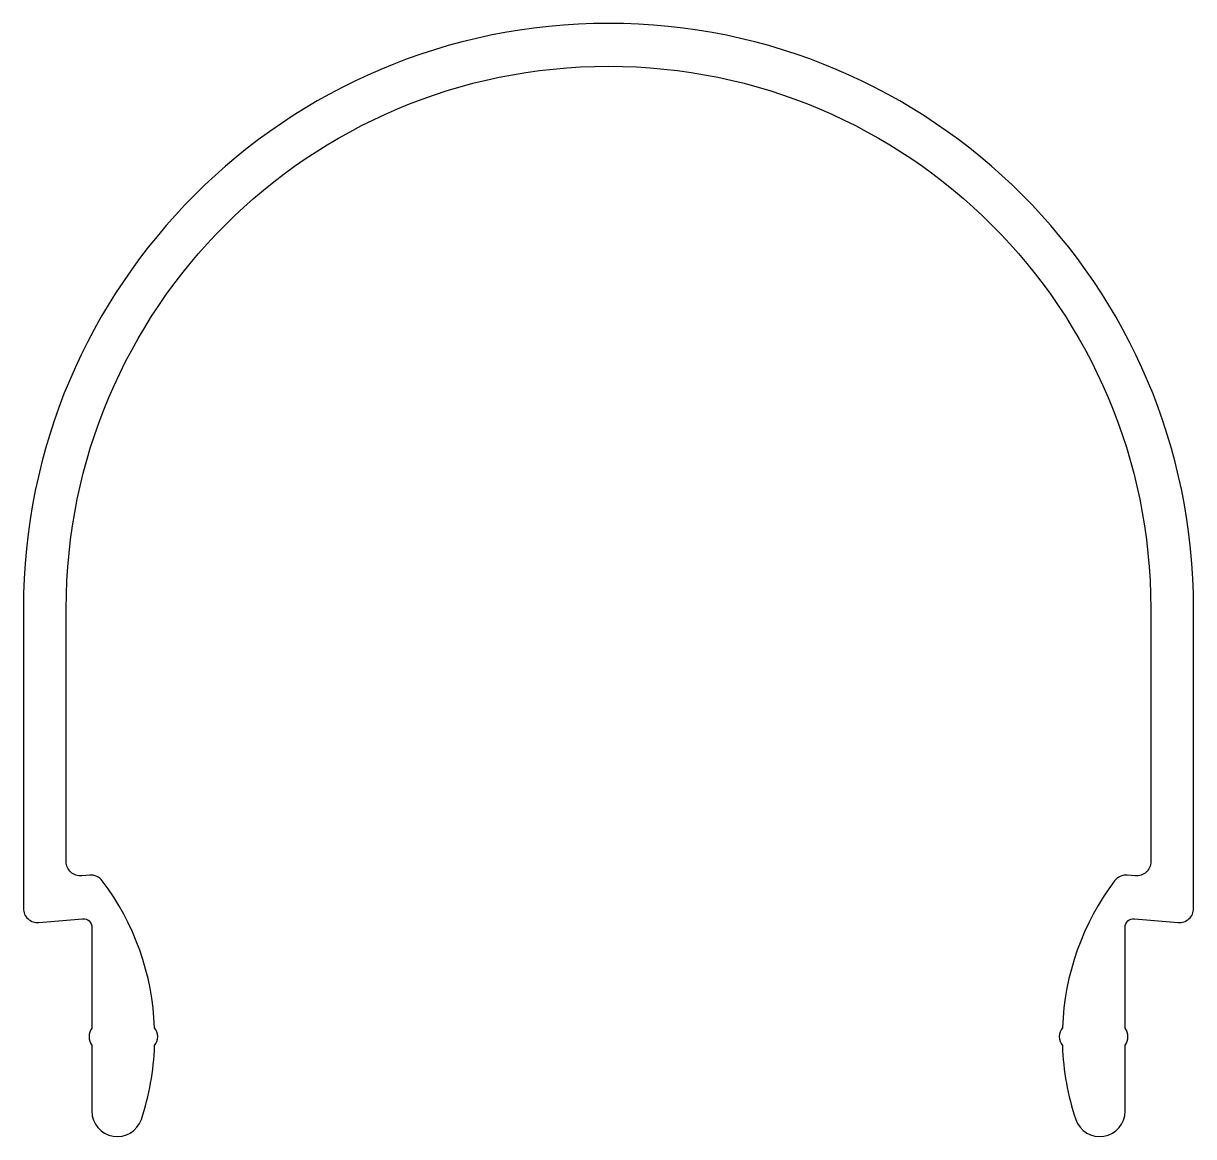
# Model space of a CAD drawing. Extents: x 216.5 to 257.5, y 285.4 to 324.4.
import ezdxf

# ---------------------------------------------------------------- set-up
doc = ezdxf.new("R2010")
doc.units = 0
doc.layers.get('0').update_dxf_attribs({"linetype": 'CONTINUOUS'})

msp = doc.modelspace()

# ---------------------------------------------------------------- linework, layer by layer
msp.add_lwpolyline([(218.817, 294.553), (218.538, 294.529, -0.440011), (217.995, 295.027), (217.995, 303.894, -1), (255.995, 303.894), (255.995, 295.027, -0.440011), (255.451, 294.529), (255.172, 294.553, 0.258508), (254.729, 294.356, 0.153592), (252.901, 289.21, 0.353727), (252.9, 288.581, 0.072524), (253.363, 285.996, 0.847217), (255.095, 286.284), (255.095, 288.594, 0.333333), (255.095, 289.194), (255.095, 292.727, -0.440011), (255.421, 293.026), (256.951, 292.892, 0.440011), (257.495, 293.39), (257.495, 303.894, 1), (216.495, 303.894), (216.495, 293.39, 0.440011), (217.038, 292.892), (218.569, 293.026, -0.440011), (218.895, 292.727), (218.895, 289.194, 0.333333), (218.895, 288.594), (218.895, 286.284, 0.847217), (220.627, 285.996, 0.072524), (221.09, 288.581, 0.353727), (221.089, 289.21, 0.153592), (219.26, 294.356, 0.258508)], format="xyb", close=True)

doc.saveas('drawing.dxf')
